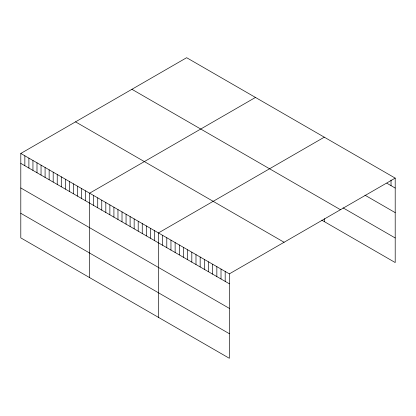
<?xml version="1.0" encoding="UTF-8"?>
<svg xmlns="http://www.w3.org/2000/svg" width="416" height="416" viewBox="0 0 416 416"><rect width="100%" height="100%" fill="white"/><g stroke="black" fill="none" stroke-linecap="round" stroke-linejoin="round"><path stroke-width="0.62" d="M20.8 153.452L229.356 273.863L229.356 358.296L20.8 237.884L20.8 153.452L186.644 57.704L395.2 178.116L395.2 262.548L321.76 220.147M255.466 97.438L89.622 193.185L89.622 277.623M324.293 137.176L158.449 232.924L158.449 317.356M229.356 273.863L395.2 178.116M386.859 183.227L395.2 188.048M364.957 195.172L395.2 212.633M343.06 207.86L395.2 237.962M131.914 89.3L340.47 209.711M75.53 121.857L284.086 242.263M20.8 163.384L229.356 283.795M20.8 187.97L229.356 308.381M20.8 213.299L229.356 333.71M391.03 180.05L391.03 185.635M324.293 218.681L324.293 221.608M225.186 271.456L225.186 281.388M221.016 269.048L221.016 278.975M216.845 266.635L216.845 276.567M212.675 264.228L212.675 274.16M208.504 261.82L208.504 271.752M204.329 259.412L204.329 269.344M200.158 257.005L200.158 266.937M195.988 254.597L195.988 264.529M191.818 252.19L191.818 262.122M187.647 249.782L187.647 259.709M183.477 247.374L183.477 257.301M179.306 244.962L179.306 254.894M175.131 242.554L175.131 252.486M170.96 240.146L170.96 250.078M166.79 237.739L166.79 247.671M162.62 235.331L162.62 245.263M154.398 230.584L154.398 240.516M150.353 228.249L150.353 238.181M146.302 225.909L146.302 235.841M142.256 223.574L142.256 233.506M138.206 221.234L138.206 231.166M134.16 218.899L134.16 228.831M130.109 216.559L130.109 226.491M126.058 214.224L126.058 224.156M122.013 211.884L122.013 221.816M117.962 209.55L117.962 219.482M113.916 207.21L113.916 217.142M109.866 204.875L109.866 214.807M105.82 202.535L105.82 212.467M101.769 200.2L101.769 210.132M97.724 197.86L97.724 207.792M93.673 195.525L93.673 205.457M85.576 190.85L85.576 200.782M81.526 188.51L81.526 198.442M77.48 186.176L77.48 196.108M73.429 183.836L73.429 193.768M69.384 181.501L69.384 191.433M65.333 179.161L65.333 189.093M61.287 176.826L61.287 186.758M57.236 174.486L57.236 184.418M53.186 172.151L53.186 182.083M49.14 169.811L49.14 179.743M45.089 167.476L45.089 177.408M41.044 165.136L41.044 175.068M36.993 162.802L36.993 172.734M32.947 160.467L32.947 170.394M28.896 158.127L28.896 168.059M24.851 155.792L24.851 165.719"/></g></svg>
